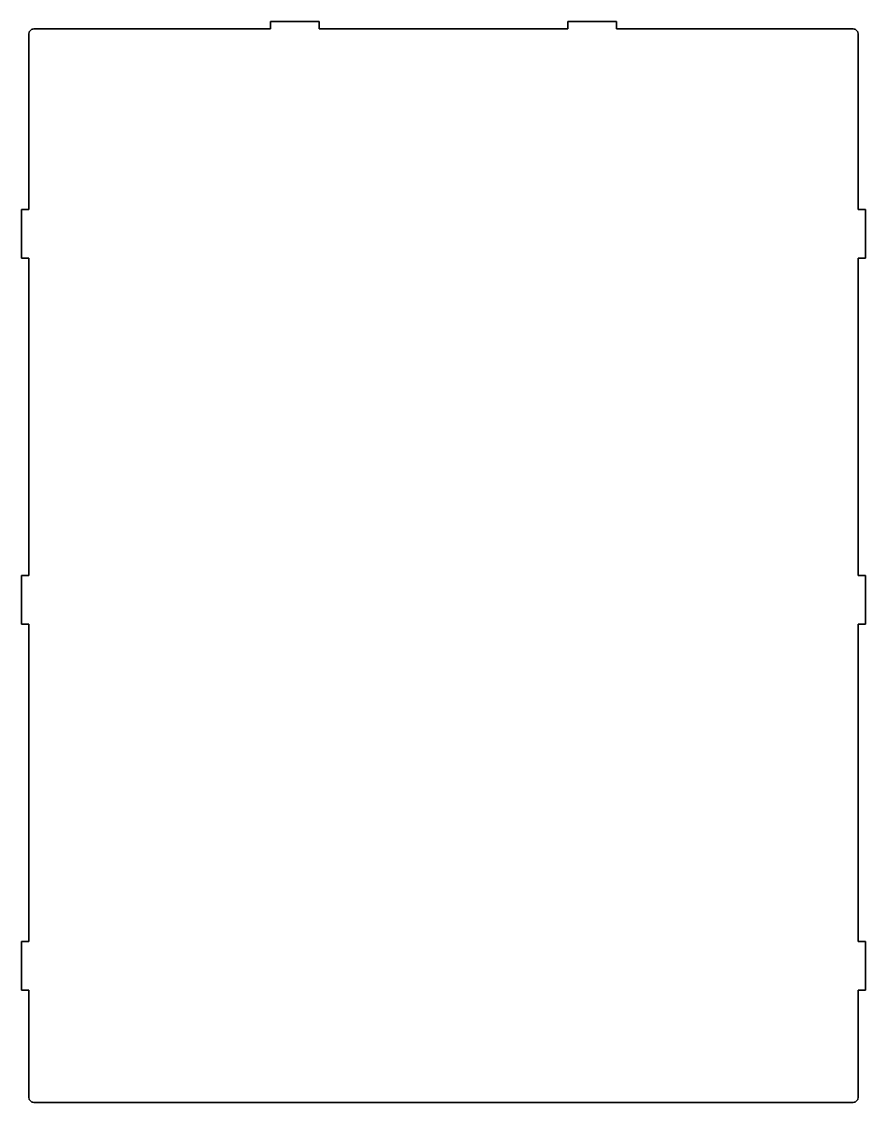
# Model space of a CAD drawing. Header units: millimetres. Extents: x -193 to 153, y -375 to 68.
import ezdxf

# ---------------------------------------------------------------- set-up
doc = ezdxf.new("R2010")
doc.units = ezdxf.units.MM
doc.layers.get('0').update_dxf_attribs({"linetype": 'CONTINUOUS'})

msp = doc.modelspace()

# ---------------------------------------------------------------- linework, layer by layer
for p, q in [((-71, 68.02, 0), (-91, 68.02, 0)), ((-91, 68.02, 0), (-91, 65.02, 0)), ((-71, 65.02, 0), (-71, 68.02, 0)), ((51, 68.02, 0), (31, 68.02, 0)), ((31, 68.02, 0), (31, 65.02, 0)), ((51, 65.02, 0), (51, 68.02, 0)), ((-190, 63.02, 0), (-190, -8.98, 0)), ((-91, 65.02, 0), (-188, 65.02, 0)), ((31, 65.02, 0), (-71, 65.02, 0)), ((148, 65.02, 0), (51, 65.02, 0)), ((150, -8.98, 0), (150, 63.02, 0)), ((-190, -8.98, 0), (-193, -8.98, 0)), ((-193, -8.98, 0), (-193, -28.98, 0)), ((153, -8.98, 0), (150, -8.98, 0)), ((153, -28.98, 0), (153, -8.98, 0)), ((-193, -28.98, 0), (-190, -28.98, 0)), ((-190, -28.98, 0), (-190, -158.98, 0)), ((150, -158.98, 0), (150, -28.98, 0)), ((150, -28.98, 0), (153, -28.98, 0)), ((-190, -158.98, 0), (-193, -158.98, 0)), ((-193, -158.98, 0), (-193, -178.98, 0)), ((153, -158.98, 0), (150, -158.98, 0)), ((153, -178.98, 0), (153, -158.98, 0)), ((-193, -178.98, 0), (-190, -178.98, 0)), ((-190, -178.98, 0), (-190, -308.98, 0)), ((150, -308.98, 0), (150, -178.98, 0)), ((150, -178.98, 0), (153, -178.98, 0)), ((-190, -308.98, 0), (-193, -308.98, 0)), ((-193, -308.98, 0), (-193, -328.98, 0)), ((153, -308.98, 0), (150, -308.98, 0)), ((153, -328.98, 0), (153, -308.98, 0)), ((-193, -328.98, 0), (-190, -328.98, 0)), ((-190, -328.98, 0), (-190, -372.98, 0)), ((150, -372.98, 0), (150, -328.98, 0)), ((150, -328.98, 0), (153, -328.98, 0)), ((-188, -374.98, 0), (148, -374.98, 0))]:
    msp.add_line(p, q)
for points in [[(148, 65.02, -0.414214), (150, 63.02), (150, -8.98), (153, -8.98), (153, -28.98), (150, -28.98), (150, -158.98), (153, -158.98), (153, -178.98), (150, -178.98), (150, -308.98), (153, -308.98), (153, -328.98), (150, -328.98), (150, -372.98, -0.414214), (148, -374.98), (-188, -374.98, -0.414214), (-190, -372.98), (-190, -328.98), (-193, -328.98), (-193, -308.98), (-190, -308.98), (-190, -178.98), (-193, -178.98), (-193, -158.98), (-190, -158.98), (-190, -28.98), (-193, -28.98), (-193, -8.98), (-190, -8.98), (-190, 63.02, -0.414214), (-188, 65.02), (-91, 65.02), (-91, 68.02), (-71, 68.02), (-71, 65.02), (31, 65.02), (31, 68.02), (51, 68.02), (51, 65.02)], [(-91, 68.02), (-71, 68.02), (-71, 65.02), (31, 65.02), (31, 68.02), (51, 68.02), (51, 65.02), (148, 65.02, -0.414214), (150, 63.02), (150, -8.98), (153, -8.98), (153, -28.98), (150, -28.98), (150, -158.98), (153, -158.98), (153, -178.98), (150, -178.98), (150, -308.98), (153, -308.98), (153, -328.98), (150, -328.98), (150, -372.98, -0.414214), (148, -374.98), (-188, -374.98, -0.414214), (-190, -372.98), (-190, -328.98), (-193, -328.98), (-193, -308.98), (-190, -308.98), (-190, -178.98), (-193, -178.98), (-193, -158.98), (-190, -158.98), (-190, -28.98), (-193, -28.98), (-193, -8.98), (-190, -8.98), (-190, 63.02, -0.414214), (-188, 65.02), (-91, 65.02)]]:
    msp.add_lwpolyline(points, format="xyb", close=True)
for centre, start, end in [((-188, 63.02, 0), 90, 180), ((148, 63.02, 0), 0, 90), ((-188, -372.98, 0), 180, 270), ((148, -372.98, 0), -90, 0)]:
    msp.add_arc(centre, 2, start, end)

doc.saveas('drawing.dxf')
